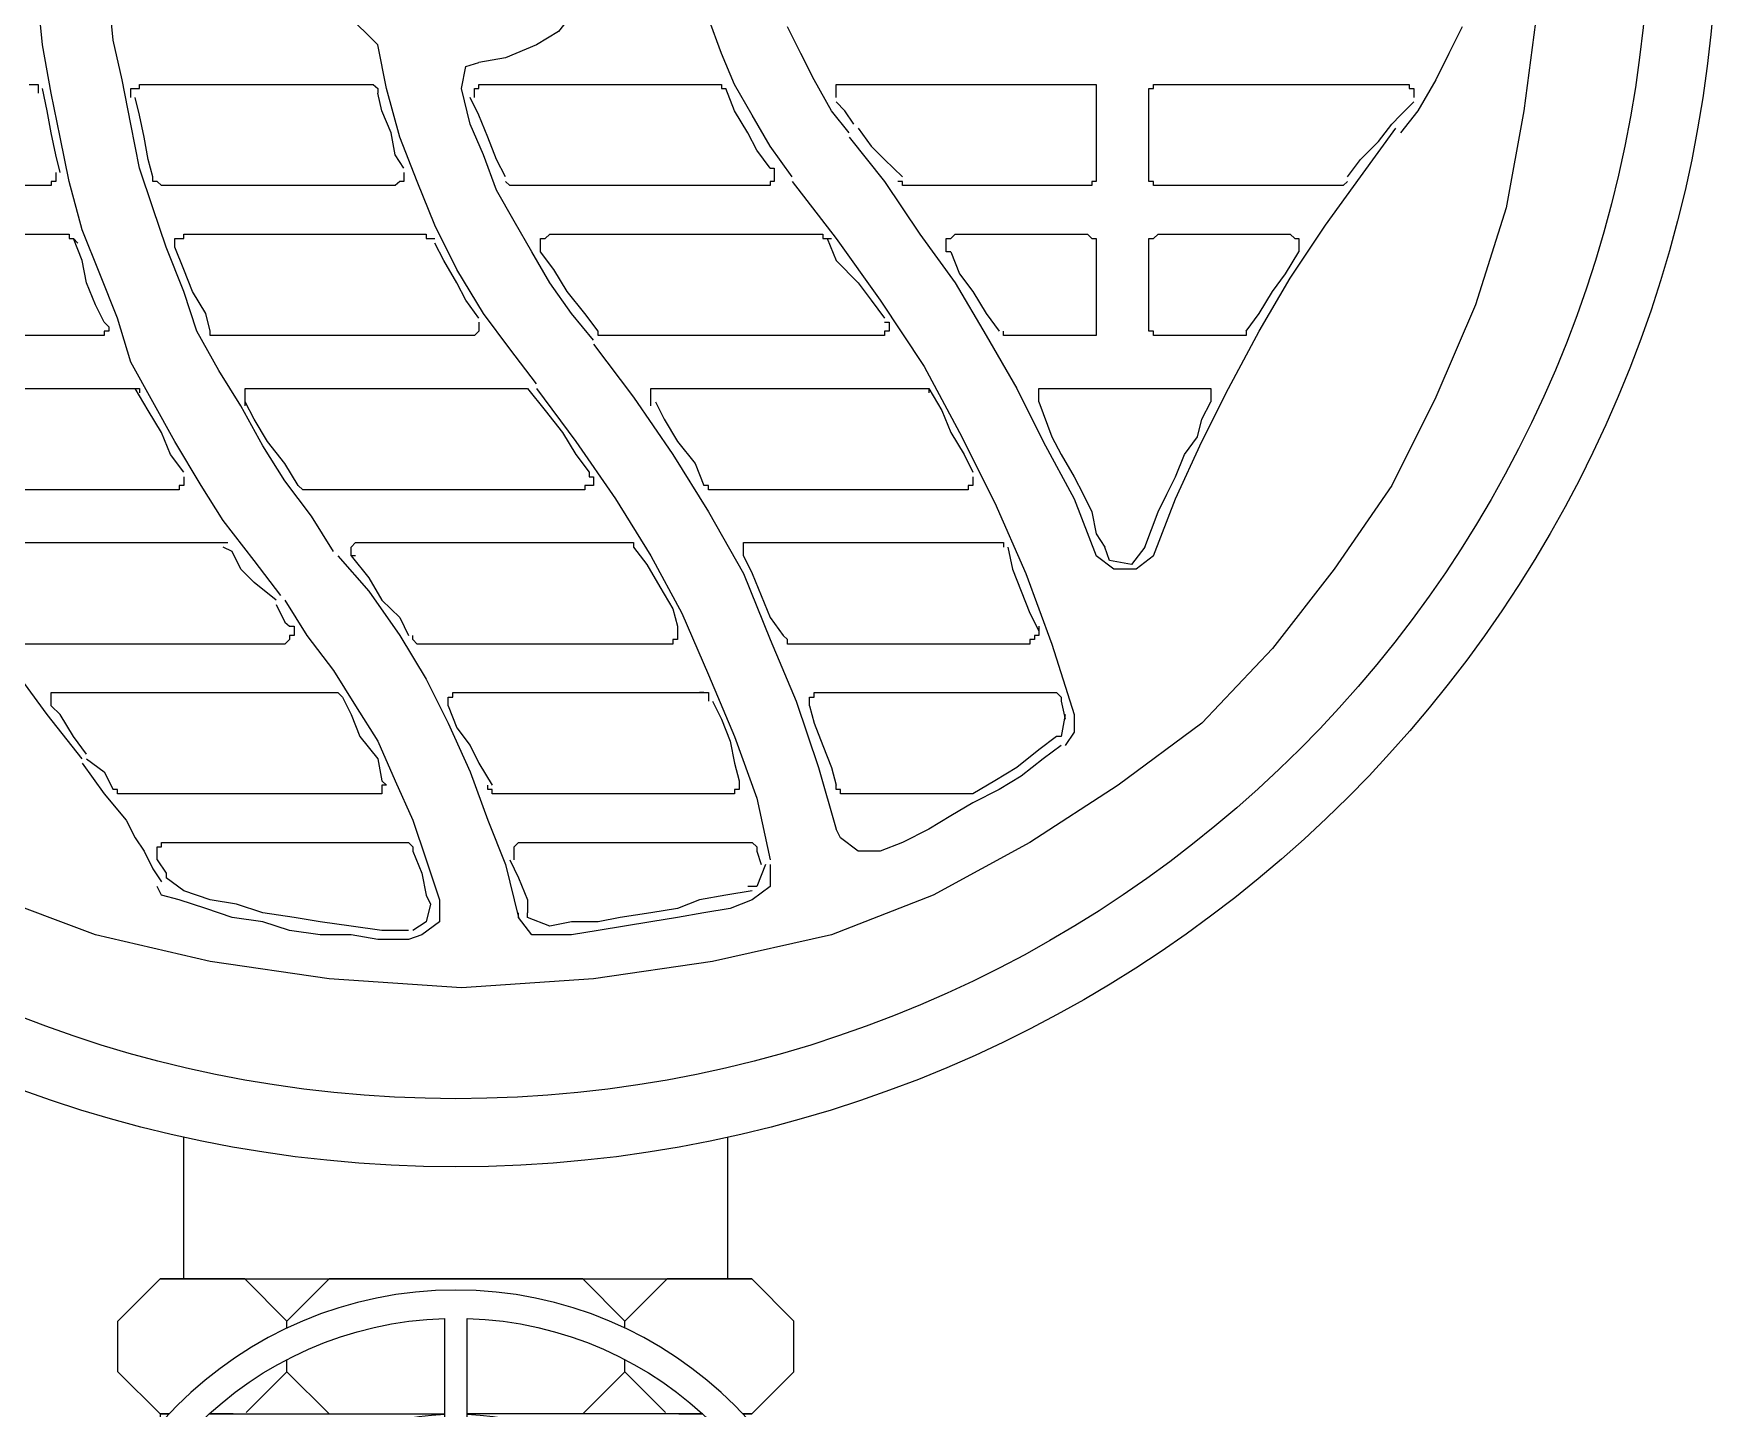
# Model space of a CAD drawing. Extents: x -14808 to 281570, y -29214 to 19989.
# Drawn here: x -57 to 115.9, y 10280.1 to 10421.3 of the extents above; entities that cross this region are included whole.
import ezdxf

# ---------------------------------------------------------------- set-up
doc = ezdxf.new("R2010")
doc.units = 0
doc.header["$LTSCALE"] = 0.25
doc.layers.add('PW-EQPM', color=31, linetype='Continuous')

# ---------------------------------------------------------------- blocks, each defined once
blk = doc.blocks.new('GV-40-T')
for p, q in [((-30, 68.25), (-26.25, 72)), ((26.25, 72), (-26.25, 72)), ((-26.25, 72), (-18.75, 72)), ((-15, 68.25), (-18.75, 72)), ((-15, 68.25), (-11.25, 72)), ((-11.25, 72), (11.25, 72)), ((15, 68.25), (11.25, 72)), ((15, 68.25), (18.75, 72)), ((18.75, 72), (26.25, 72)), ((30, 68.25), (26.25, 72)), ((-30, 63.75), (-30, 68.25)), ((-15, 67.62), (-15, 68.25)), ((-1, 39.87), (-1, 68.48)), ((1, 39.87), (1, 68.48)), ((15, 67.62), (15, 68.25)), ((30, 63.75), (30, 68.25)), ((-15, 63.75), (-15, 64.83)), ((15, 63.75), (15, 64.83)), ((-30, 63.75), (-26.25, 60)), ((-15, 63.75), (-18.61, 60.14)), ((-15, 63.75), (-11.25, 60)), ((15, 63.75), (11.25, 60)), ((15, 63.75), (18.61, 60.14)), ((30, 63.75), (26.25, 60)), ((-25.48, 60), (-26.25, 60)), ((-26.25, 60), (-25.48, 60)), ((-21.91, 60), (-1, 60)), ((-19.78, 60), (-21.91, 60)), ((21.91, 60), (1, 60)), ((19.78, 60), (21.91, 60)), ((25.48, 60), (26.25, 60)), ((26.25, 60), (25.48, 60)), ((26.25, 60), (26.25, 59.15)), ((-24.85, 56.95), (-24.85, 37)), ((26.25, 55.16), (26.25, 37)), ((-3.87, 37), (-32.48, 37)), ((-1.19, 36.2), (-0.2, 36.2)), ((-1.19, 36.2), (-0.2, 36.2)), ((-1.19, 36.2), (-1.19, 35.8)), ((-1.19, 36.2), (-1.19, 35.8)), ((-0.2, 37.19), (-0.2, 36.2)), ((0.2, 37.19), (-0.2, 37.19)), ((0.2, 37.19), (-0.2, 37.19)), ((-0.2, 37.19), (-0.2, 36.2)), ((0.2, 37.19), (0.2, 36.2)), ((0.2, 37.19), (0.2, 36.2)), ((0.2, 36.2), (1.19, 36.2)), ((0.2, 36.2), (1.19, 36.2)), ((1.19, 36.2), (1.19, 35.8)), ((1.19, 36.2), (1.19, 35.8)), ((3.87, 37), (32.48, 37)), ((-3.87, 35), (-32.48, 35)), ((-24.85, 35), (-24.85, 15.05)), ((-1.19, 35.8), (-0.2, 35.8)), ((-1.19, 35.8), (-0.2, 35.8)), ((-0.2, 35.8), (-0.2, 34.81)), ((-0.2, 35.8), (-0.2, 34.81)), ((0.2, 34.81), (-0.2, 34.81)), ((0.2, 34.81), (-0.2, 34.81)), ((0.2, 35.8), (1.19, 35.8)), ((0.2, 35.8), (0.2, 34.81)), ((0.2, 35.8), (0.2, 34.81)), ((0.2, 35.8), (1.19, 35.8)), ((3.87, 35), (32.48, 35)), ((26.25, 35), (26.25, 16.84)), ((-1, 32.13), (-1, 3.52)), ((1, 32.13), (1, 3.52)), ((-30, 8.25), (-26.25, 12)), ((-26.25, 12), (-25.48, 12)), ((-26.25, 12), (-25.48, 12)), ((-21.91, 12), (-1, 12)), ((-21.91, 12), (-19.78, 12)), ((-15, 8.25), (-11.25, 12)), ((1, 12), (21.91, 12)), ((15, 8.25), (11.25, 12)), ((19.78, 12), (21.91, 12)), ((25.48, 12), (26.25, 12)), ((25.48, 12), (26.25, 12)), ((26.25, 12.85), (26.25, 12)), ((30, 8.25), (26.25, 12)), ((-15, 8.25), (-18.61, 11.86)), ((15, 8.25), (18.61, 11.86)), ((-30, 8.25), (-30, 3.75)), ((-15, 8.25), (-15, 7.17)), ((15, 8.25), (15, 7.17)), ((30, 8.25), (30, 3.75)), ((-30, 3.75), (-26.25, 0)), ((-15, 3.75), (-18.75, 0)), ((-15, 4.38), (-15, 3.75)), ((-15, 3.75), (-11.25, 0)), ((15, 3.75), (11.25, 0)), ((15, 4.38), (15, 3.75)), ((15, 3.75), (18.75, 0)), ((30, 3.75), (26.25, 0)), ((26.25, 0), (-26.25, 0)), ((-26.25, 0), (-18.75, 0)), ((-11.25, 0), (11.25, 0)), ((18.75, 0), (26.25, 0))]:
    blk.add_line(p, q)
for radius in [35, 2]:
    blk.add_circle((0, 36), radius)
for radius, start, end in [(32.5, 91.7632, 178.2368), (32.5, 1.7632, 88.2368), (24, 92.388, 177.612), (24, 2.388, 87.612), (4, 75.5225, 104.4775), (4, 165.5225, 194.4775), (4, 345.5225, 14.4775), (32.5, 181.7632, 268.2368), (24, 182.388, 267.612), (32.5, 271.7632, 358.2368), (24, 272.388, 357.612), (4, 255.5225, 284.4775)]:
    blk.add_arc((0, 36), radius, start, end)
blk = doc.blocks.new('P-10 Top')
at = {"lineweight": 25, "ltscale": 1.032}
for p, q in [((-635.99, -130.45), (-635.99, -115.89)), ((-580.1, -130.45), (-580.1, -115.89))]:
    blk.add_line(p, q, dxfattribs=at)
blk.add_lwpolyline([(-496.99, -0.04), (-498.35, -10.46), (-500.18, -20.42), (-503.33, -30.38), (-507.41, -39.88), (-511.93, -48.94), (-517.84, -57.54), (-524.18, -65.7), (-531.42, -73.37), (-540.02, -79.72), (-549.08, -85.62), (-559.04, -91.04), (-569.46, -95.12), (-581.68, -97.84), (-593.9, -99.63), (-607.48, -100.56), (-621.06, -99.63), (-633.3, -97.84), (-645.06, -95.12), (-655.94, -91.04)])
at = {"color": 8}
for points in [[(-646.42, -77.02), (-650.04, -72.48), (-653.66, -67.5), (-656.84, -62.98), (-660, -57.54), (-662.72, -52.56), (-665.44, -47.11), (-667.7, -41.7), (-669.96, -36.26), (-671.78, -30.38), (-673.14, -24.94), (-674.5, -19.06), (-675.86, -13.15), (-676.76, -7.27), (-677.66, -1.4)], [(-646.42, -77.02), (-650.04, -72.48), (-653.66, -67.5), (-656.84, -62.98), (-660, -57.54), (-662.72, -52.56), (-665.44, -47.11), (-667.7, -41.7), (-669.96, -36.26), (-671.78, -30.38), (-673.14, -24.94), (-674.5, -19.06), (-675.86, -13.15), (-676.76, -7.27), (-677.66, -1.4)], [(-626.04, -60.26), (-628.76, -56.64), (-631.94, -52.56), (-634.2, -48.94), (-636.92, -44.42), (-639.18, -40.34), (-641.44, -36.26), (-642.8, -31.74), (-644.62, -27.19), (-646.42, -22.68), (-647.78, -17.7), (-648.68, -13.15), (-649.6, -8.64), (-650.5, -3.66), (-650.96, 0.86)], [(-626.04, -60.26), (-628.76, -56.64), (-631.94, -52.56), (-634.2, -48.94), (-636.92, -44.42), (-639.18, -40.34), (-641.44, -36.26), (-642.8, -31.74), (-644.62, -27.19), (-646.42, -22.68), (-647.78, -17.7), (-648.68, -13.15), (-649.6, -8.64), (-650.5, -3.66), (-650.96, 0.86)], [(-620.62, -55.74), (-622.88, -52.09), (-625.6, -48.47), (-627.86, -44.86), (-630.12, -40.77), (-632.38, -37.15), (-634.66, -33.1), (-636, -29.02), (-637.82, -24.47), (-639.18, -20.42), (-640.54, -16.34), (-641.44, -11.82), (-642.34, -7.27), (-643.26, -3.19), (-643.7, 1.32)], [(-620.62, -55.74), (-622.88, -52.09), (-625.6, -48.47), (-627.86, -44.86), (-630.12, -40.77), (-632.38, -37.15), (-634.66, -33.1), (-636, -29.02), (-637.82, -24.47), (-639.18, -20.42), (-640.54, -16.34), (-641.44, -11.82), (-642.34, -7.27), (-643.26, -3.19), (-643.7, 1.32)], [(-573.51, -17.23), (-575.77, -14.08), (-577.6, -10.89), (-579.42, -7.74), (-580.78, -4.55), (-582.11, -0.93)], [(-573.51, -17.23), (-575.77, -14.08), (-577.6, -10.89), (-579.42, -7.74), (-580.78, -4.55), (-582.11, -0.93)], [(-567.64, -12.72), (-569.46, -10.46), (-571.26, -7.27), (-572.62, -4.55), (-573.98, -1.83)], [(-504.69, -1.83), (-506.05, -4.55), (-507.41, -7.27), (-509.24, -10.46), (-511.03, -12.72)], [(-567.64, -12.72), (-569.46, -10.46), (-571.26, -7.27), (-572.62, -4.55), (-573.98, -1.83)], [(-504.69, -1.83), (-506.05, -4.55), (-507.41, -7.27), (-509.24, -10.46), (-511.03, -12.72)], [(-605.68, 26.69), (-602.96, 25.76), (-599.78, 24.86), (-597.52, 23.5), (-595.72, 21.24), (-593.9, 18.99), (-592.54, 16.26), (-591.64, 13.54), (-591.18, 10.39), (-591.64, 7.67), (-592.54, 4.48), (-593.9, 2.22), (-595.72, -0.04), (-597.52, -2.29), (-599.78, -3.66), (-602.96, -5.02), (-605.68, -5.48)], [(-605.68, 26.69), (-602.96, 25.76), (-599.78, 24.86), (-597.52, 23.5), (-595.72, 21.24), (-593.9, 18.99), (-592.54, 16.26), (-591.64, 13.54), (-591.18, 10.39), (-591.64, 7.67), (-592.54, 4.48), (-593.9, 2.22), (-595.72, -0.04), (-597.52, -2.29), (-599.78, -3.66), (-602.96, -5.02), (-605.68, -5.48)], [(-617, -2.76), (-618.36, -1.4), (-620.62, 1.32), (-621.98, 3.15), (-622.88, 4.94), (-623.34, 6.77), (-623.78, 10.39), (-623.78, 12.65), (-623.34, 14.47), (-622.88, 16.26), (-621.98, 18.09), (-620.62, 19.88), (-618.36, 22.61), (-617, 23.5)], [(-617, -2.76), (-618.36, -1.4), (-620.62, 1.32), (-621.98, 3.15), (-622.88, 4.94), (-623.34, 6.77), (-623.78, 10.39), (-623.78, 12.65), (-623.34, 14.47), (-622.88, 16.26), (-621.98, 18.09), (-620.62, 19.88), (-618.36, 22.61), (-617, 23.5)], [(-617, -2.76), (-616.08, -3.66)], [(-617, -2.76), (-616.08, -3.66)], [(-599.78, -38.51), (-602.5, -34.9), (-605.22, -31.28), (-607.94, -26.76), (-610.2, -22.21), (-612.02, -17.7), (-613.82, -13.15), (-615.18, -8.17), (-616.08, -3.66)], [(-599.78, -38.51), (-602.5, -34.9), (-605.22, -31.28), (-607.94, -26.76), (-610.2, -22.21), (-612.02, -17.7), (-613.82, -13.15), (-615.18, -8.17), (-616.08, -3.66)], [(-607.48, -8.17), (-607.04, -5.91), (-605.68, -5.48)], [(-607.48, -8.17), (-607.04, -5.91), (-605.68, -5.48)], [(-651.86, -7.74), (-651.86, -7.74), (-651.4, -7.74), (-651.4, -7.74), (-650.96, -7.74)], [(-650.96, -7.74), (-650.96, -8.17)], [(-650.96, -8.17), (-650.96, -8.17), (-650.96, -8.64)], [(-650.96, -8.17), (-650.96, -8.17), (-650.96, -8.17), (-650.96, -8.17), (-650.96, -8.17)], [(-648.68, -16.8), (-649.14, -14.98), (-649.6, -12.72), (-650.04, -10.46), (-650.5, -8.17)], [(-648.68, -16.8), (-649.14, -14.98), (-649.6, -12.72), (-650.04, -10.46), (-650.5, -8.17)], [(-641.44, -9.1), (-641.44, -9.1), (-641.44, -8.64), (-641.44, -8.64), (-641.44, -8.17), (-640.98, -8.17), (-640.98, -8.17), (-640.98, -8.17), (-640.98, -8.17), (-640.54, -8.17), (-640.54, -7.74), (-640.54, -7.74), (-640.54, -7.74), (-640.54, -7.74), (-640.08, -7.74), (-640.08, -7.74)], [(-640.08, -7.74), (-617, -7.74)], [(-617, -7.74), (-617, -7.74), (-617, -7.74), (-617, -7.74), (-616.54, -7.74), (-616.54, -7.74)], [(-616.54, -7.74), (-616.08, -8.17), (-616.08, -8.17), (-616.08, -8.17), (-616.08, -8.17)], [(-616.54, -7.74), (-616.54, -7.74)], [(-616.08, -8.17), (-616.08, -8.17), (-616.08, -8.64)], [(-613.38, -16.34), (-614.28, -14.98), (-614.71, -12.72), (-615.64, -10.46), (-616.08, -8.64)], [(-613.38, -16.34), (-614.28, -14.98), (-614.71, -12.72), (-615.64, -10.46), (-616.08, -8.64)], [(-593.9, -34), (-596.16, -31.28), (-598.41, -28.12), (-600.24, -24.94), (-602.06, -21.78), (-603.86, -18.59), (-605.22, -14.98), (-606.58, -11.82), (-607.48, -8.17)], [(-593.9, -34), (-596.16, -31.28), (-598.41, -28.12), (-600.24, -24.94), (-602.06, -21.78), (-603.86, -18.59), (-605.22, -14.98), (-606.58, -11.82), (-607.48, -8.17)], [(-606.12, -9.1), (-606.12, -9.1), (-606.12, -9.1), (-606.12, -8.64), (-606.12, -8.64), (-606.12, -8.64), (-606.12, -8.17), (-606.12, -8.17), (-606.12, -8.17), (-606.12, -8.17), (-605.68, -8.17), (-605.68, -8.17), (-605.68, -7.74), (-605.68, -7.74), (-605.68, -7.74), (-605.68, -7.74), (-605.22, -7.74), (-605.22, -7.74), (-605.22, -7.74)], [(-605.22, -7.74), (-581.22, -7.74)], [(-581.22, -7.74), (-581.22, -7.74), (-581.22, -7.74), (-580.78, -7.74), (-580.78, -7.74), (-580.78, -7.74)], [(-580.78, -7.74), (-580.78, -7.74), (-580.78, -8.17), (-580.78, -8.17), (-580.32, -8.17), (-580.32, -8.17)], [(-580.78, -7.74), (-580.78, -7.74)], [(-580.32, -8.17), (-580.32, -8.17)], [(-575.77, -16.34), (-577.13, -14.51), (-578.06, -12.72), (-579.42, -10.46), (-580.32, -8.17)], [(-575.77, -16.34), (-577.13, -14.51), (-578.06, -12.72), (-579.42, -10.46), (-580.32, -8.17)], [(-569, -9.1), (-569, -9.1), (-569, -9.1), (-569, -9.1), (-569, -9.1), (-569, -9.1), (-569, -8.64), (-569, -8.64), (-569, -8.64), (-569, -8.17), (-569, -8.17), (-569, -8.17), (-569, -8.17), (-569, -8.17), (-569, -8.17), (-569, -7.74), (-569, -7.74), (-568.53, -7.74), (-568.53, -7.74), (-568.1, -7.74), (-568.1, -7.74), (-568.1, -7.74)], [(-568.1, -7.74), (-543.17, -7.74)], [(-543.17, -7.74), (-543.17, -7.74), (-543.17, -7.74), (-542.74, -7.74), (-542.74, -7.74), (-542.27, -7.74), (-542.27, -7.74), (-542.27, -8.17), (-542.27, -8.17), (-542.27, -8.17), (-542.27, -8.17), (-542.27, -8.17), (-542.27, -8.17), (-542.27, -8.64), (-542.27, -8.64), (-542.27, -8.64)], [(-542.27, -8.64), (-542.27, -17.23)], [(-536.86, -8.64), (-536.86, -8.64), (-536.86, -8.64), (-536.86, -8.17), (-536.86, -8.17), (-536.86, -8.17), (-536.4, -8.17), (-536.4, -8.17), (-536.4, -8.17), (-536.4, -7.74), (-536.4, -7.74), (-536.4, -7.74), (-536.4, -7.74), (-535.93, -7.74), (-535.93, -7.74), (-535.5, -7.74)], [(-536.86, -17.23), (-536.86, -8.64)], [(-535.5, -7.74), (-510.57, -7.74)], [(-510.57, -7.74), (-510.57, -7.74), (-510.57, -7.74), (-510.57, -7.74), (-510.57, -7.74), (-510.14, -7.74), (-510.14, -7.74), (-510.14, -8.17), (-509.67, -8.17), (-509.67, -8.17), (-509.67, -8.17), (-509.67, -8.17), (-509.67, -8.17), (-509.67, -8.64), (-509.67, -8.64), (-509.67, -8.64), (-509.67, -9.1), (-509.67, -9.1), (-509.67, -9.1), (-509.67, -9.1), (-509.67, -9.1), (-509.67, -9.1)], [(-639.18, -17.23), (-639.64, -15.44), (-640.08, -13.15), (-640.54, -10.89), (-640.98, -9.1)], [(-639.18, -17.23), (-639.64, -15.44), (-640.08, -13.15), (-640.54, -10.89), (-640.98, -9.1)], [(-602.96, -17.23), (-603.86, -15.44), (-604.76, -13.15), (-605.68, -10.89), (-606.58, -9.1)], [(-602.96, -17.23), (-603.86, -15.44), (-604.76, -13.15), (-605.68, -10.89), (-606.58, -9.1)], [(-567.17, -11.82), (-568.1, -10.46), (-569, -9.53)], [(-567.17, -11.82), (-568.1, -10.46), (-569, -9.53)], [(-509.67, -9.53), (-511.03, -10.89), (-511.93, -11.82)], [(-509.67, -9.53), (-511.03, -10.89), (-511.93, -11.82)], [(-516.48, -17.23), (-515.12, -15.44), (-513.29, -13.61), (-511.93, -11.82)], [(-516.48, -17.23), (-515.12, -15.44), (-513.29, -13.61), (-511.93, -11.82)], [(-567.64, -13.15), (-564.02, -17.7), (-560.4, -23.14), (-556.78, -28.12), (-553.59, -33.53), (-550.44, -38.98), (-547.72, -44.42), (-544.53, -50.3), (-542.27, -56.18)], [(-567.64, -13.15), (-564.02, -17.7), (-560.4, -23.14), (-556.78, -28.12), (-553.59, -33.53), (-550.44, -38.98), (-547.72, -44.42), (-544.53, -50.3), (-542.27, -56.18)], [(-566.74, -12.25), (-565.38, -14.08), (-564.02, -15.44), (-562.19, -17.23)], [(-566.74, -12.25), (-565.38, -14.08), (-564.02, -15.44), (-562.19, -17.23)], [(-536.4, -56.18), (-534.14, -50.3), (-531.42, -44.42), (-528.7, -38.98), (-525.54, -33.1), (-522.35, -27.66), (-518.74, -22.21), (-515.12, -17.23), (-511.5, -12.25)], [(-536.4, -56.18), (-534.14, -50.3), (-531.42, -44.42), (-528.7, -38.98), (-525.54, -33.1), (-522.35, -27.66), (-518.74, -22.21), (-515.12, -17.23), (-511.5, -12.25)], [(-649.14, -16.8), (-649.14, -17.23), (-649.14, -17.23), (-649.14, -17.23), (-649.14, -17.23), (-649.14, -17.23), (-649.14, -17.23), (-649.14, -17.7), (-649.14, -17.7), (-649.14, -17.7), (-649.6, -17.7), (-649.6, -17.7), (-649.6, -17.7), (-649.6, -17.7), (-649.6, -18.13), (-649.6, -18.13), (-650.04, -18.13), (-650.04, -18.13), (-650.04, -18.13)], [(-639.18, -17.7), (-639.18, -17.23), (-639.18, -17.23)], [(-613.38, -16.8), (-613.38, -16.8), (-613.38, -17.23), (-613.38, -17.23), (-613.38, -17.23), (-613.38, -17.23), (-613.38, -17.23), (-613.38, -17.7), (-613.82, -17.7), (-613.82, -17.7), (-613.82, -17.7), (-613.82, -17.7), (-613.82, -17.7), (-613.82, -17.7), (-613.82, -17.7), (-614.28, -18.13), (-614.28, -18.13), (-614.28, -18.13), (-614.71, -18.13)], [(-575.77, -16.34), (-575.34, -16.34), (-575.34, -16.8), (-575.34, -16.8), (-575.34, -16.8), (-575.34, -17.23), (-575.34, -17.23), (-575.34, -17.23), (-575.34, -17.23), (-575.34, -17.23), (-575.34, -17.7), (-575.34, -17.7), (-575.77, -17.7), (-575.77, -17.7), (-575.77, -17.7), (-575.77, -17.7), (-575.77, -17.7), (-575.77, -17.7), (-575.77, -18.13), (-576.24, -18.13), (-576.24, -18.13), (-576.24, -18.13)], [(-542.27, -17.23), (-542.27, -17.23), (-542.27, -17.23), (-542.27, -17.23), (-542.27, -17.7), (-542.27, -17.7), (-542.27, -17.7), (-542.27, -17.7), (-542.27, -17.7), (-542.27, -17.7), (-542.27, -17.7), (-542.74, -17.7), (-542.74, -18.13), (-543.17, -18.13), (-543.17, -18.13), (-543.17, -18.13)], [(-535.5, -18.13), (-535.93, -18.13), (-535.93, -18.13), (-536.4, -18.13), (-536.4, -17.7), (-536.4, -17.7), (-536.4, -17.7), (-536.4, -17.7), (-536.4, -17.7), (-536.4, -17.7), (-536.86, -17.7), (-536.86, -17.7), (-536.86, -17.23), (-536.86, -17.23), (-536.86, -17.23), (-536.86, -17.23)], [(-650.04, -18.13), (-673.14, -18.13)], [(-638.72, -17.7), (-639.18, -17.7), (-639.18, -17.7), (-639.18, -17.7), (-639.18, -17.7)], [(-638.28, -18.13), (-638.28, -18.13), (-638.28, -18.13), (-638.28, -18.13), (-638.72, -17.7), (-638.72, -17.7)], [(-638.72, -17.7), (-638.72, -17.7)], [(-614.71, -18.13), (-638.28, -18.13)], [(-602.06, -18.13), (-602.06, -18.13), (-602.5, -18.13), (-602.5, -18.13), (-602.5, -18.13), (-602.96, -17.7)], [(-602.96, -17.7), (-602.96, -17.7)], [(-602.96, -17.7), (-602.96, -17.7), (-602.96, -17.7), (-602.96, -17.7), (-602.96, -17.7), (-602.96, -17.7)], [(-602.96, -17.7), (-602.96, -17.7)], [(-576.24, -18.13), (-602.06, -18.13)], [(-573.51, -17.7), (-569, -23.57), (-564.48, -29.92), (-559.94, -36.72), (-556.32, -43.49), (-552.7, -50.73), (-549.51, -58), (-546.82, -65.24), (-544.53, -72.48)], [(-573.51, -17.7), (-569, -23.57), (-564.48, -29.92), (-559.94, -36.72), (-556.32, -43.49), (-552.7, -50.73), (-549.51, -58), (-546.82, -65.24), (-544.53, -72.48)], [(-562.19, -17.7), (-562.19, -17.7), (-562.66, -17.7)], [(-562.19, -18.13), (-562.19, -17.7), (-562.19, -17.7), (-562.19, -17.7), (-562.19, -17.7)], [(-561.76, -18.13), (-561.76, -18.13), (-562.19, -18.13), (-562.19, -18.13)], [(-543.17, -18.13), (-561.76, -18.13)], [(-517.37, -18.13), (-535.5, -18.13)], [(-517.37, -18.13), (-517.37, -18.13)], [(-516.91, -18.13), (-516.91, -18.13), (-517.37, -18.13)], [(-516.48, -17.7), (-516.48, -17.7), (-516.48, -17.7), (-516.48, -17.7), (-516.91, -18.13)], [(-516.48, -17.7), (-516.48, -17.7), (-516.48, -17.7)], [(-671.32, -23.14), (-647.78, -23.14)], [(-647.78, -23.14), (-647.78, -23.14), (-647.78, -23.14), (-647.78, -23.57), (-647.32, -23.57), (-647.32, -23.57)], [(-647.32, -23.57), (-646.88, -24.04), (-646.88, -24.04)], [(-647.32, -23.57), (-647.32, -23.57), (-647.32, -23.57), (-647.32, -23.57), (-647.32, -23.57)], [(-647.32, -23.57), (-647.32, -23.57)], [(-644.16, -32.17), (-645.06, -30.38), (-645.98, -28.12), (-646.42, -25.83), (-647.32, -23.57)], [(-644.16, -32.17), (-645.06, -30.38), (-645.98, -28.12), (-646.42, -25.83), (-647.32, -23.57)], [(-636.92, -24.47), (-636.92, -24.47), (-636.92, -24.47), (-636.92, -24.47), (-636.92, -24.47), (-636.92, -24.04), (-636.92, -24.04), (-636.92, -24.04), (-636.92, -23.57), (-636.92, -23.57), (-636.92, -23.57), (-636.46, -23.57), (-636.46, -23.57), (-636.46, -23.57), (-636, -23.57), (-636, -23.57), (-636, -23.14), (-636, -23.14), (-636, -23.14)], [(-636, -23.14), (-611.56, -23.14)], [(-611.56, -23.14), (-611.1, -23.14), (-611.1, -23.14), (-611.1, -23.14), (-611.1, -23.57), (-611.1, -23.57)], [(-611.1, -23.57), (-611.1, -23.57), (-610.66, -23.57), (-610.66, -23.57), (-610.66, -23.57), (-610.66, -23.57)], [(-611.1, -23.57), (-611.1, -23.57)], [(-610.66, -23.57), (-610.2, -23.57)], [(-605.68, -31.74), (-607.04, -29.92), (-607.94, -28.12), (-609.3, -25.83), (-610.2, -24.04)], [(-605.68, -31.74), (-607.04, -29.92), (-607.94, -28.12), (-609.3, -25.83), (-610.2, -24.04)], [(-599.34, -24.94), (-599.34, -24.94), (-599.34, -24.47), (-599.34, -24.47), (-599.34, -24.47), (-599.34, -24.47), (-599.34, -24.04), (-599.34, -24.04), (-599.34, -24.04), (-599.34, -23.57), (-599.34, -23.57), (-599.34, -23.57), (-599.34, -23.57), (-599.34, -23.57), (-598.88, -23.57), (-598.88, -23.57), (-598.41, -23.14), (-598.41, -23.14), (-598.41, -23.14)], [(-598.41, -23.14), (-570.36, -23.14)], [(-570.36, -23.14), (-570.36, -23.14), (-570.36, -23.14), (-570.36, -23.57)], [(-570.36, -23.57), (-570.36, -23.57), (-569.9, -23.57), (-569.9, -23.57), (-569.9, -23.57)], [(-569.9, -23.57), (-569.9, -23.57), (-569.46, -23.57)], [(-569.9, -23.57), (-569, -25.83), (-566.74, -28.12), (-565.38, -29.92), (-564.02, -31.74)], [(-569.9, -23.57), (-569, -25.83), (-566.74, -28.12), (-565.38, -29.92), (-564.02, -31.74)], [(-557.21, -24.94), (-557.68, -24.94), (-557.68, -24.47), (-557.68, -24.47), (-557.68, -24.47), (-557.68, -24.47), (-557.68, -24.47), (-557.68, -24.47), (-557.68, -24.04), (-557.68, -24.04), (-557.68, -23.57), (-557.68, -23.57), (-557.21, -23.57), (-557.21, -23.57), (-557.21, -23.57), (-557.21, -23.57), (-557.21, -23.57), (-557.21, -23.57), (-557.21, -23.57), (-556.78, -23.14), (-556.78, -23.14), (-556.32, -23.14)], [(-556.32, -23.14), (-543.17, -23.14)], [(-543.17, -23.14), (-543.17, -23.14), (-543.17, -23.14), (-542.74, -23.57), (-542.74, -23.57), (-542.27, -23.57), (-542.27, -23.57), (-542.27, -23.57), (-542.27, -23.57), (-542.27, -23.57), (-542.27, -23.57), (-542.27, -24.04), (-542.27, -24.04), (-542.27, -24.04), (-542.27, -24.47), (-542.27, -24.47)], [(-536.86, -24.47), (-536.86, -24.47), (-536.86, -24.04), (-536.86, -24.04), (-536.86, -24.04), (-536.86, -23.57), (-536.4, -23.57), (-536.4, -23.57), (-536.4, -23.57), (-536.4, -23.57), (-536.4, -23.57), (-536.4, -23.57), (-536.4, -23.57), (-535.93, -23.14), (-535.93, -23.14), (-535.5, -23.14)], [(-535.5, -23.14), (-522.35, -23.14)], [(-522.35, -23.14), (-522.35, -23.14), (-522.35, -23.14), (-521.89, -23.57), (-521.89, -23.57), (-521.89, -23.57), (-521.46, -23.57), (-521.46, -23.57), (-521.46, -23.57), (-521.46, -23.57), (-521.46, -23.57), (-521.46, -23.57), (-521.46, -24.04), (-521.46, -24.04), (-521.46, -24.47), (-521.46, -24.47), (-521.46, -24.47), (-521.46, -24.47), (-521.46, -24.47), (-521.46, -24.47), (-521.46, -24.94), (-521.46, -24.94)], [(-633.3, -33.1), (-633.74, -31.28), (-635.1, -29.02), (-636, -26.76), (-636.92, -24.47)], [(-633.3, -33.1), (-633.74, -31.28), (-635.1, -29.02), (-636, -26.76), (-636.92, -24.47)], [(-593.43, -33.1), (-594.8, -31.28), (-596.62, -29.02), (-597.98, -26.76), (-599.34, -24.94)], [(-593.43, -33.1), (-594.8, -31.28), (-596.62, -29.02), (-597.98, -26.76), (-599.34, -24.94)], [(-557.21, -24.94), (-556.32, -27.19), (-554.96, -29.02), (-553.59, -31.28), (-552.23, -33.1)], [(-557.21, -24.94), (-556.32, -27.19), (-554.96, -29.02), (-553.59, -31.28), (-552.23, -33.1)], [(-542.27, -24.47), (-542.27, -32.64)], [(-536.86, -32.64), (-536.86, -24.47)], [(-526.87, -33.1), (-525.54, -31.28), (-524.18, -29.02), (-522.82, -27.19), (-521.46, -24.94)], [(-526.87, -33.1), (-525.54, -31.28), (-524.18, -29.02), (-522.82, -27.19), (-521.46, -24.94)], [(-644.16, -32.17), (-643.7, -32.64), (-643.7, -32.64), (-643.7, -32.64), (-643.7, -32.64), (-643.7, -32.64), (-643.7, -33.1), (-644.16, -33.1), (-644.16, -33.1), (-644.16, -33.1), (-644.16, -33.1), (-644.16, -33.1), (-644.16, -33.53), (-644.16, -33.53), (-644.16, -33.53), (-644.62, -33.53), (-644.62, -33.53), (-645.06, -33.53), (-645.06, -33.53)], [(-605.68, -32.17), (-605.68, -32.17), (-605.68, -32.64), (-605.68, -32.64), (-605.68, -32.64), (-605.68, -32.64), (-605.68, -32.64), (-605.68, -33.1), (-605.68, -33.1), (-605.68, -33.1), (-605.68, -33.1), (-605.68, -33.1), (-606.12, -33.53), (-606.12, -33.53), (-606.12, -33.53), (-606.58, -33.53), (-606.58, -33.53), (-606.58, -33.53), (-606.58, -33.53)], [(-564.02, -32.17), (-563.55, -32.17), (-563.55, -32.64), (-563.55, -32.64), (-563.55, -32.64), (-563.55, -32.64), (-563.55, -32.64), (-563.55, -33.1), (-563.55, -33.1), (-563.55, -33.1), (-564.02, -33.1), (-564.02, -33.1), (-564.02, -33.53), (-564.48, -33.53), (-564.48, -33.53), (-564.48, -33.53), (-564.48, -33.53), (-564.48, -33.53), (-564.92, -33.53)], [(-542.27, -32.64), (-542.27, -32.64), (-542.27, -33.1), (-542.27, -33.1), (-542.27, -33.1), (-542.27, -33.1), (-542.27, -33.1), (-542.27, -33.1), (-542.27, -33.53), (-542.27, -33.53), (-542.27, -33.53), (-542.74, -33.53), (-542.74, -33.53), (-543.17, -33.53), (-543.17, -33.53), (-543.17, -33.53)], [(-535.5, -33.53), (-535.93, -33.53), (-535.93, -33.53), (-536.4, -33.53), (-536.4, -33.53), (-536.4, -33.53), (-536.4, -33.53), (-536.4, -33.53), (-536.4, -33.1), (-536.4, -33.1), (-536.86, -33.1), (-536.86, -33.1), (-536.86, -33.1), (-536.86, -33.1), (-536.86, -32.64), (-536.86, -32.64)], [(-645.06, -33.53), (-668.6, -33.53)], [(-633.3, -33.1), (-633.3, -33.1)], [(-632.84, -33.53), (-633.3, -33.53), (-633.3, -33.1), (-633.3, -33.1), (-633.3, -33.1), (-633.3, -33.1)], [(-632.84, -33.53), (-632.84, -33.53)], [(-632.38, -33.53), (-632.38, -33.53), (-632.38, -33.53), (-632.38, -33.53), (-632.84, -33.53), (-632.84, -33.53)], [(-606.58, -33.53), (-632.38, -33.53)], [(-593.9, -34.43), (-589.82, -39.88), (-585.76, -45.75), (-582.11, -51.66), (-578.49, -58), (-575.77, -64.78), (-573.08, -71.12), (-570.79, -77.92), (-569, -84.26)], [(-593.9, -34.43), (-589.82, -39.88), (-585.76, -45.75), (-582.11, -51.66), (-578.49, -58), (-575.77, -64.78), (-573.08, -71.12), (-570.79, -77.92), (-569, -84.26)], [(-593.43, -33.1), (-593.43, -33.1)], [(-593.43, -33.53), (-593.43, -33.1)], [(-593, -33.53), (-593, -33.53), (-593.43, -33.53), (-593.43, -33.53), (-593.43, -33.53)], [(-593, -33.53), (-593, -33.53)], [(-592.54, -33.53), (-592.54, -33.53), (-593, -33.53)], [(-564.92, -33.53), (-592.54, -33.53)], [(-552.23, -33.1), (-552.23, -33.1)], [(-552.23, -33.1), (-552.23, -33.1)], [(-551.8, -33.53), (-551.8, -33.53), (-551.8, -33.53), (-551.8, -33.1)], [(-551.34, -33.53), (-551.34, -33.53), (-551.8, -33.53), (-551.8, -33.53), (-551.8, -33.53)], [(-543.17, -33.53), (-551.34, -33.53)], [(-527.33, -33.53), (-535.5, -33.53)], [(-527.33, -33.53), (-527.33, -33.53)], [(-526.87, -33.53), (-527.33, -33.53), (-527.33, -33.53), (-527.33, -33.53)], [(-526.87, -33.1), (-526.87, -33.1), (-526.87, -33.53), (-526.87, -33.53), (-526.87, -33.53)], [(-526.87, -33.1), (-526.87, -33.1)], [(-666.34, -38.98), (-641.44, -38.98)], [(-641.44, -38.98), (-640.98, -38.98)], [(-641.44, -38.98), (-641.44, -38.98), (-641.44, -38.98), (-641.44, -38.98), (-641.44, -38.98), (-641.44, -38.98)], [(-640.98, -38.98), (-640.98, -38.98), (-640.98, -38.98), (-640.98, -38.98), (-640.54, -38.98), (-640.54, -39.44)], [(-636, -47.58), (-637.36, -45.75), (-638.28, -43.49), (-639.64, -41.24), (-640.98, -38.98)], [(-636, -47.58), (-637.36, -45.75), (-638.28, -43.49), (-639.64, -41.24), (-640.98, -38.98)], [(-640.54, -39.44), (-640.54, -39.44)], [(-629.68, -39.88), (-629.68, -39.88), (-629.68, -39.88), (-629.68, -39.44), (-629.68, -39.44), (-629.68, -39.44), (-629.68, -38.98), (-629.22, -38.98), (-629.22, -38.98)], [(-629.22, -38.98), (-628.76, -38.98), (-628.76, -38.98), (-628.76, -38.98), (-628.76, -38.98)], [(-629.22, -38.98), (-629.22, -38.98)], [(-628.76, -38.98), (-601.6, -38.98)], [(-601.6, -38.98), (-601.6, -38.98), (-601.6, -38.98), (-601.14, -38.98)], [(-601.14, -38.98), (-601.14, -38.98), (-601.14, -38.98), (-600.7, -38.98), (-600.7, -38.98)], [(-600.7, -38.98), (-600.7, -38.98)], [(-600.7, -38.98), (-600.7, -38.98)], [(-600.7, -38.98), (-598.88, -41.24), (-597.08, -43.49), (-595.72, -45.75), (-594.36, -47.58)], [(-600.7, -38.98), (-598.88, -41.24), (-597.08, -43.49), (-595.72, -45.75), (-594.36, -47.58)], [(-599.78, -38.98), (-595.72, -44.42), (-591.64, -50.3), (-588.02, -56.18), (-584.84, -62.05), (-582.11, -68.39), (-579.42, -74.74), (-577.13, -81.08), (-575.77, -87.42)], [(-599.78, -38.98), (-595.72, -44.42), (-591.64, -50.3), (-588.02, -56.18), (-584.84, -62.05), (-582.11, -68.39), (-579.42, -74.74), (-577.13, -81.08), (-575.77, -87.42)], [(-588.02, -40.77), (-588.02, -40.77), (-588.02, -40.34), (-588.02, -40.34), (-588.02, -39.88), (-588.02, -39.88), (-588.02, -39.88), (-588.02, -39.88), (-588.02, -39.88), (-588.02, -39.88), (-588.02, -39.44), (-588.02, -39.44), (-588.02, -39.44), (-588.02, -38.98), (-587.56, -38.98), (-587.56, -38.98), (-587.56, -38.98), (-587.56, -38.98), (-587.56, -38.98), (-587.56, -38.98), (-587.09, -38.98), (-587.09, -38.98)], [(-587.09, -38.98), (-560.4, -38.98)], [(-560.4, -38.98), (-560.4, -38.98), (-559.94, -38.98), (-559.94, -38.98), (-559.94, -38.98)], [(-559.94, -38.98), (-559.94, -38.98), (-559.94, -38.98), (-559.47, -38.98), (-559.47, -39.44)], [(-559.47, -38.98), (-558.14, -41.24), (-557.21, -43.49), (-555.85, -45.75), (-554.96, -47.58)], [(-559.47, -38.98), (-558.14, -41.24), (-557.21, -43.49), (-555.85, -45.75), (-554.96, -47.58)], [(-559.47, -39.44), (-559.47, -39.44)], [(-548.18, -40.34), (-548.18, -40.34), (-548.18, -40.34), (-548.18, -39.88), (-548.18, -39.88), (-548.18, -39.88), (-548.18, -39.88), (-548.18, -39.88), (-548.18, -39.44), (-548.18, -39.44), (-548.18, -38.98), (-548.18, -38.98), (-548.18, -38.98), (-548.18, -38.98), (-547.72, -38.98), (-547.72, -38.98), (-547.72, -38.98), (-547.72, -38.98), (-547.72, -38.98)], [(-547.72, -38.98), (-531.42, -38.98)], [(-531.42, -38.98), (-531.42, -38.98), (-531.42, -38.98), (-531.42, -38.98), (-531.42, -38.98), (-530.95, -38.98), (-530.95, -38.98), (-530.95, -38.98), (-530.52, -38.98), (-530.52, -39.44), (-530.52, -39.44), (-530.52, -39.88), (-530.52, -39.88), (-530.52, -39.88), (-530.52, -39.88), (-530.52, -39.88), (-530.52, -40.34), (-530.52, -40.34), (-530.52, -40.34)], [(-629.68, -39.88), (-629.68, -39.88), (-629.68, -39.88)], [(-629.68, -40.34), (-629.68, -39.88)], [(-629.68, -40.77), (-629.68, -40.34), (-629.68, -40.34)], [(-624.24, -48.94), (-625.6, -46.68), (-627.4, -44.42), (-628.76, -42.13), (-629.68, -40.34)], [(-624.24, -48.94), (-625.6, -46.68), (-627.4, -44.42), (-628.76, -42.13), (-629.68, -40.34)], [(-587.56, -40.34), (-586.66, -42.13), (-585.3, -44.42), (-583.47, -46.68), (-582.58, -48.94)], [(-587.56, -40.34), (-586.66, -42.13), (-585.3, -44.42), (-583.47, -46.68), (-582.58, -48.94)], [(-548.18, -40.34), (-546.82, -43.96), (-545.89, -45.75), (-544.53, -48.04), (-543.63, -49.84), (-542.74, -51.66), (-542.27, -53.92), (-541.38, -55.28)], [(-548.18, -40.34), (-546.82, -43.96), (-545.89, -45.75), (-544.53, -48.04), (-543.63, -49.84), (-542.74, -51.66), (-542.27, -53.92), (-541.38, -55.28)], [(-537.29, -55.28), (-535.93, -51.66), (-535.04, -49.84), (-534.14, -48.04), (-533.21, -45.75), (-531.88, -43.96), (-531.42, -42.13), (-530.52, -40.34)], [(-537.29, -55.28), (-535.93, -51.66), (-535.04, -49.84), (-534.14, -48.04), (-533.21, -45.75), (-531.88, -43.96), (-531.42, -42.13), (-530.52, -40.34)], [(-636, -48.04), (-636, -48.04), (-636, -48.04), (-636, -48.04), (-636, -48.04), (-636, -48.47), (-636, -48.47), (-636, -48.47), (-636, -48.94), (-636, -48.94), (-636, -48.94), (-636, -48.94), (-636.46, -48.94), (-636.46, -49.4), (-636.46, -49.4), (-636.92, -49.4), (-636.92, -49.4), (-636.92, -49.4), (-636.92, -49.4)], [(-594.36, -47.58), (-594.36, -48.04), (-594.36, -48.04), (-593.9, -48.04), (-593.9, -48.04), (-593.9, -48.04), (-593.9, -48.04), (-593.9, -48.47), (-593.9, -48.47), (-593.9, -48.94), (-594.36, -48.94), (-594.36, -48.94), (-594.36, -48.94), (-594.36, -48.94), (-594.8, -48.94), (-594.8, -48.94), (-594.8, -49.4), (-594.8, -49.4), (-594.8, -49.4), (-594.8, -49.4), (-595.26, -49.4), (-595.26, -49.4)], [(-554.96, -48.04), (-554.96, -48.04), (-554.96, -48.04), (-554.96, -48.04), (-554.96, -48.04), (-554.96, -48.47), (-554.96, -48.47), (-554.96, -48.94), (-554.96, -48.94), (-554.96, -48.94), (-554.96, -48.94), (-555.42, -48.94), (-555.42, -48.94), (-555.42, -49.4), (-555.42, -49.4), (-555.42, -49.4), (-555.42, -49.4), (-555.85, -49.4), (-555.85, -49.4)], [(-636.92, -49.4), (-662.72, -49.4)], [(-624.24, -48.94), (-624.24, -48.94)], [(-624.24, -48.94), (-624.24, -48.94), (-624.24, -48.94)], [(-623.78, -49.4), (-623.78, -49.4), (-623.78, -49.4), (-624.24, -48.94)], [(-623.78, -49.4), (-623.78, -49.4)], [(-623.34, -49.4), (-623.78, -49.4), (-623.78, -49.4)], [(-595.26, -49.4), (-623.34, -49.4)], [(-582.11, -48.94), (-582.58, -48.94)], [(-582.11, -49.4), (-582.11, -49.4), (-582.11, -48.94), (-582.11, -48.94), (-582.11, -48.94)], [(-582.11, -49.4), (-582.11, -49.4)], [(-581.68, -49.4), (-581.68, -49.4), (-581.68, -49.4), (-582.11, -49.4)], [(-555.85, -49.4), (-581.68, -49.4)], [(-659.1, -54.82), (-632.38, -54.82)], [(-632.38, -54.82), (-632.38, -54.82), (-631.94, -54.82), (-631.94, -54.82)], [(-631.94, -54.82), (-631.94, -54.82), (-631.94, -54.82), (-631.94, -54.82), (-631.48, -54.82)], [(-626.5, -60.72), (-628.76, -58.9), (-630.12, -57.54), (-631.02, -55.74), (-631.94, -55.28)], [(-626.5, -60.72), (-628.76, -58.9), (-630.12, -57.54), (-631.02, -55.74), (-631.94, -55.28)], [(-631.48, -54.82), (-631.48, -54.82), (-631.48, -54.82)], [(-618.36, -56.18), (-618.8, -56.18), (-618.8, -56.18), (-618.8, -56.18), (-618.8, -55.74), (-618.8, -55.74), (-618.8, -55.74), (-618.8, -55.28), (-618.8, -55.28), (-618.8, -55.28), (-618.8, -55.28), (-618.8, -55.28), (-618.36, -54.82), (-618.36, -54.82), (-618.36, -54.82), (-618.36, -54.82), (-618.36, -54.82), (-618.36, -54.82), (-618.36, -54.82), (-617.9, -54.82), (-617.9, -54.82), (-617.9, -54.82)], [(-617.9, -54.82), (-590.28, -54.82)], [(-590.28, -54.82), (-589.82, -54.82), (-589.82, -54.82), (-589.82, -54.82)], [(-590.28, -54.82), (-590.28, -54.82), (-590.28, -54.82), (-590.28, -54.82), (-590.28, -54.82)], [(-589.82, -54.82), (-589.82, -54.82), (-589.82, -55.28)], [(-589.82, -55.28), (-588.45, -57.07), (-587.09, -59.36), (-585.76, -61.62), (-585.3, -63.41)], [(-589.82, -55.28), (-588.45, -57.07), (-587.09, -59.36), (-585.76, -61.62), (-585.3, -63.41)], [(-578.49, -56.18), (-578.49, -56.18), (-578.49, -55.74), (-578.49, -55.74), (-578.49, -55.28), (-578.49, -55.28), (-578.49, -55.28), (-578.49, -55.28), (-578.49, -55.28), (-578.49, -54.82), (-578.49, -54.82), (-578.49, -54.82), (-578.06, -54.82), (-578.06, -54.82), (-578.06, -54.82), (-577.6, -54.82), (-577.6, -54.82), (-577.6, -54.82), (-577.6, -54.82)], [(-577.6, -54.82), (-552.7, -54.82)], [(-552.7, -54.82), (-552.7, -54.82), (-552.7, -54.82), (-552.23, -54.82), (-552.23, -54.82), (-552.23, -54.82)], [(-552.23, -54.82), (-551.8, -54.82)], [(-551.8, -54.82), (-551.8, -54.82), (-551.8, -54.82), (-551.8, -54.82), (-551.8, -54.82), (-551.8, -55.28)], [(-551.8, -55.28), (-551.8, -55.28)], [(-551.34, -55.28), (-550.87, -57.54), (-549.98, -59.8), (-549.08, -62.05), (-548.18, -63.88)], [(-551.34, -55.28), (-550.87, -57.54), (-549.98, -59.8), (-549.08, -62.05), (-548.18, -63.88)], [(-537.29, -55.28), (-538.65, -57.07), (-540.91, -56.64), (-541.38, -55.28)], [(-537.29, -55.28), (-538.65, -57.07), (-540.91, -56.64), (-541.38, -55.28)], [(-620.16, -56.18), (-617, -59.8), (-613.82, -64.34), (-611.1, -68.86), (-608.84, -73.37), (-606.58, -78.35), (-604.76, -83.33), (-602.96, -87.88), (-601.6, -93.32)], [(-620.16, -56.18), (-617, -59.8), (-613.82, -64.34), (-611.1, -68.86), (-608.84, -73.37), (-606.58, -78.35), (-604.76, -83.33), (-602.96, -87.88), (-601.6, -93.32)], [(-618.8, -56.18), (-617, -58.43), (-615.64, -60.72), (-613.82, -62.52), (-612.92, -64.34)], [(-618.8, -56.18), (-617, -58.43), (-615.64, -60.72), (-613.82, -62.52), (-612.92, -64.34)], [(-578.49, -56.18), (-577.6, -58), (-576.7, -60.26), (-575.77, -62.52), (-574.44, -64.34)], [(-578.49, -56.18), (-577.6, -58), (-576.7, -60.26), (-575.77, -62.52), (-574.44, -64.34)], [(-536.4, -56.18), (-538.19, -57.54), (-540.48, -57.54), (-542.27, -56.18), (-542.27, -56.18)], [(-536.4, -56.18), (-538.19, -57.54), (-540.48, -57.54), (-542.27, -56.18), (-542.27, -56.18)], [(-626.5, -61.16), (-625.6, -62.98), (-625.14, -63.41)], [(-626.5, -61.16), (-625.6, -62.98), (-625.14, -63.41)], [(-625.6, -60.72), (-623.34, -64.34), (-620.62, -67.96), (-618.36, -71.58), (-616.08, -75.2), (-614.28, -79.28), (-612.46, -83.33), (-611.1, -87.42), (-609.73, -91.5)], [(-625.6, -60.72), (-623.34, -64.34), (-620.62, -67.96), (-618.36, -71.58), (-616.08, -75.2), (-614.28, -79.28), (-612.46, -83.33), (-611.1, -87.42), (-609.73, -91.5)], [(-625.14, -63.41), (-625.14, -63.41), (-625.14, -63.41), (-625.14, -63.41), (-624.67, -63.41), (-624.67, -63.88), (-624.67, -63.88), (-624.67, -63.88), (-624.67, -64.34), (-624.67, -64.34), (-625.14, -64.34), (-625.14, -64.34), (-625.14, -64.34), (-625.14, -64.78), (-625.14, -64.78), (-625.14, -64.78), (-625.14, -64.78), (-625.14, -64.78), (-625.6, -65.24), (-625.6, -65.24), (-625.6, -65.24), (-625.6, -65.24)], [(-585.3, -63.41), (-585.3, -63.41), (-585.3, -63.41), (-585.3, -63.88), (-585.3, -63.88), (-585.3, -63.88), (-585.3, -64.34), (-585.3, -64.34), (-585.3, -64.34), (-585.3, -64.34), (-585.3, -64.34), (-585.3, -64.78), (-585.3, -64.78), (-585.76, -64.78), (-585.76, -64.78), (-585.76, -65.24), (-585.76, -65.24), (-585.76, -65.24), (-586.2, -65.24)], [(-548.18, -63.41), (-548.18, -63.41), (-548.18, -63.88), (-548.18, -63.88), (-548.18, -63.88), (-548.18, -64.34), (-548.18, -64.34), (-548.18, -64.34), (-548.18, -64.34), (-548.61, -64.34), (-548.61, -64.78), (-548.61, -64.78), (-549.08, -64.78), (-549.08, -64.78), (-549.08, -64.78), (-549.08, -65.24), (-549.08, -65.24), (-549.08, -65.24), (-549.51, -65.24)], [(-625.6, -65.24), (-653.66, -65.24)], [(-612.46, -64.78), (-612.46, -64.34), (-612.46, -64.34)], [(-612.46, -64.78), (-612.46, -64.78), (-612.46, -64.78), (-612.46, -64.78)], [(-612.02, -65.24), (-612.46, -64.78)], [(-611.56, -65.24), (-612.02, -65.24), (-612.02, -65.24), (-612.02, -65.24)], [(-586.2, -65.24), (-611.56, -65.24)], [(-573.98, -64.78), (-573.98, -64.78), (-573.98, -64.78), (-574.44, -64.34), (-574.44, -64.34), (-574.44, -64.34)], [(-574.44, -64.34), (-574.44, -64.34)], [(-573.98, -64.78), (-573.98, -64.78)], [(-573.51, -65.24), (-573.51, -65.24), (-573.98, -65.24), (-573.98, -65.24), (-573.98, -65.24), (-573.98, -64.78)], [(-549.51, -65.24), (-573.51, -65.24)], [(-649.6, -71.58), (-649.6, -71.58), (-649.6, -71.58), (-649.6, -71.58), (-649.6, -71.58), (-649.6, -71.12), (-649.6, -71.12), (-649.6, -71.12), (-649.6, -71.12), (-649.6, -71.12), (-649.6, -71.12), (-649.6, -70.68), (-649.6, -70.68), (-649.6, -70.68), (-649.6, -70.22), (-649.6, -70.22), (-649.14, -70.22), (-649.14, -70.22), (-649.14, -70.22), (-648.68, -70.22), (-648.68, -70.22), (-648.68, -70.22)], [(-648.68, -70.22), (-620.62, -70.22)], [(-620.62, -70.22), (-620.16, -70.22), (-620.16, -70.22), (-620.16, -70.22)], [(-620.62, -70.22), (-620.62, -70.22)], [(-620.62, -70.22), (-620.62, -70.22), (-620.62, -70.22), (-620.62, -70.22)], [(-620.16, -70.22), (-619.69, -70.68), (-619.69, -70.68)], [(-619.69, -70.68), (-618.8, -72.48), (-617.9, -74.74), (-616.08, -77.02), (-615.64, -79.28)], [(-619.69, -70.68), (-618.8, -72.48), (-617.9, -74.74), (-616.08, -77.02), (-615.64, -79.28)], [(-608.84, -71.58), (-608.84, -71.58), (-608.84, -71.58), (-608.84, -71.58), (-608.84, -71.12), (-608.84, -71.12), (-608.84, -71.12), (-608.84, -71.12), (-608.84, -70.68), (-608.37, -70.68), (-608.37, -70.68), (-608.37, -70.22), (-608.37, -70.22), (-607.94, -70.22), (-607.94, -70.22), (-607.94, -70.22), (-607.94, -70.22), (-607.94, -70.22), (-607.48, -70.22)], [(-607.48, -70.22), (-583.04, -70.22)], [(-583.04, -70.22), (-583.04, -70.22), (-582.58, -70.22), (-583.04, -70.22)], [(-582.58, -70.22), (-582.58, -70.22), (-582.11, -70.22)], [(-582.11, -70.22), (-582.11, -70.22), (-582.11, -70.22), (-582.11, -70.68), (-582.11, -70.68), (-582.11, -70.68)], [(-582.11, -70.22), (-582.11, -70.22)], [(-582.11, -70.68), (-582.11, -71.12)], [(-571.72, -71.58), (-571.72, -71.58), (-571.72, -71.58), (-571.72, -71.12), (-571.72, -71.12), (-571.72, -71.12), (-571.72, -71.12), (-571.72, -71.12), (-571.72, -70.68), (-571.72, -70.68), (-571.26, -70.68), (-571.26, -70.22), (-571.26, -70.22), (-571.26, -70.22), (-571.26, -70.22), (-571.26, -70.22), (-570.79, -70.22), (-570.79, -70.22), (-570.79, -70.22)], [(-570.79, -70.22), (-546.82, -70.22)], [(-546.82, -70.22), (-546.82, -70.22), (-546.82, -70.22), (-546.82, -70.22), (-546.82, -70.22), (-546.36, -70.22)], [(-546.36, -70.22), (-546.36, -70.22), (-545.89, -70.68), (-545.89, -70.68), (-545.89, -70.68)], [(-546.36, -70.22), (-546.36, -70.22)], [(-545.89, -70.68), (-545.89, -71.12), (-545.89, -71.12)], [(-645.98, -76.56), (-647.32, -74.74), (-648.68, -72.48), (-649.6, -71.58)], [(-645.98, -76.56), (-647.32, -74.74), (-648.68, -72.48), (-649.6, -71.58)], [(-608.84, -71.58), (-607.94, -73.84), (-606.58, -75.66), (-605.68, -77.46), (-604.32, -79.72)], [(-608.84, -71.58), (-607.94, -73.84), (-606.58, -75.66), (-605.68, -77.46), (-604.32, -79.72)], [(-581.68, -71.12), (-580.78, -72.94), (-579.86, -75.2), (-579.42, -77.46), (-578.96, -79.28)], [(-581.68, -71.12), (-580.78, -72.94), (-579.86, -75.2), (-579.42, -77.46), (-578.96, -79.28)], [(-571.72, -71.58), (-571.26, -73.37), (-570.36, -75.66), (-569.46, -77.92), (-569, -79.72)], [(-571.72, -71.58), (-571.26, -73.37), (-570.36, -75.66), (-569.46, -77.92), (-569, -79.72)], [(-545.46, -72.48), (-545.89, -74.74), (-546.36, -74.74)], [(-545.46, -72.48), (-545.89, -74.74), (-546.36, -74.74)], [(-545.89, -71.12), (-545.46, -72.94)], [(-545.89, -71.12), (-545.46, -72.94)], [(-544.53, -72.48), (-544.53, -74.3), (-545.46, -75.66)], [(-544.53, -72.48), (-544.53, -74.3), (-545.46, -75.66)], [(-545.89, -75.66), (-547.72, -77.02), (-549.98, -78.82), (-552.23, -80.18), (-554.96, -81.54), (-557.21, -82.9), (-559.47, -84.26), (-562.19, -85.62), (-564.48, -86.52)], [(-545.89, -75.66), (-547.72, -77.02), (-549.98, -78.82), (-552.23, -80.18), (-554.96, -81.54), (-557.21, -82.9), (-559.47, -84.26), (-562.19, -85.62), (-564.48, -86.52)], [(-546.36, -74.74), (-548.18, -76.1), (-550.44, -77.92), (-552.7, -79.28), (-554.96, -80.64)], [(-546.36, -74.74), (-548.18, -76.1), (-550.44, -77.92), (-552.7, -79.28), (-554.96, -80.64)], [(-646.42, -77.46), (-644.16, -80.64), (-641.9, -83.33), (-640.98, -85.16), (-640.08, -86.52), (-639.18, -88.34), (-638.28, -89.67)], [(-646.42, -77.46), (-644.16, -80.64), (-641.9, -83.33), (-640.98, -85.16), (-640.08, -86.52), (-639.18, -88.34), (-638.28, -89.67)], [(-645.98, -77.02), (-644.16, -78.35), (-643.26, -80.18)], [(-645.98, -77.02), (-644.16, -78.35), (-643.26, -80.18)], [(-615.64, -79.28), (-615.64, -79.28), (-615.64, -79.28), (-615.64, -79.28), (-615.18, -79.72), (-615.64, -79.72), (-615.64, -79.72), (-615.64, -79.72), (-615.64, -79.72), (-615.64, -80.18), (-615.64, -80.18), (-615.64, -80.18), (-615.64, -80.64), (-615.64, -80.64), (-616.08, -80.64), (-616.08, -80.64), (-616.08, -80.64), (-616.08, -80.64), (-616.08, -80.64)], [(-578.96, -79.28), (-578.96, -79.28), (-578.96, -79.28), (-578.96, -79.72), (-578.96, -79.72), (-578.96, -79.72), (-578.96, -79.72), (-578.96, -79.72), (-578.96, -80.18), (-579.42, -80.18), (-579.42, -80.18), (-579.42, -80.64), (-579.42, -80.64), (-579.42, -80.64), (-579.42, -80.64), (-579.42, -80.64), (-579.86, -80.64), (-579.86, -80.64), (-579.86, -80.64)], [(-642.8, -80.18), (-642.8, -80.18), (-643.26, -80.18)], [(-642.8, -80.64), (-642.8, -80.64), (-642.8, -80.64), (-642.8, -80.64), (-642.8, -80.18)], [(-642.34, -80.64), (-642.34, -80.64), (-642.34, -80.64), (-642.8, -80.64)], [(-616.08, -80.64), (-642.34, -80.64)], [(-604.32, -80.64), (-604.32, -80.64), (-604.32, -80.18), (-604.76, -80.18), (-604.76, -80.18), (-604.76, -79.72)], [(-604.76, -79.72), (-604.76, -79.72)], [(-604.32, -80.64), (-604.32, -80.64)], [(-603.86, -80.64), (-603.86, -80.64), (-603.86, -80.64), (-604.32, -80.64), (-604.32, -80.64), (-604.32, -80.64)], [(-579.86, -80.64), (-603.86, -80.64)], [(-569, -80.18), (-569, -79.72), (-569, -79.72)], [(-568.53, -80.64), (-568.53, -80.18), (-569, -80.18), (-569, -80.18), (-569, -80.18)], [(-568.53, -80.64), (-568.53, -80.64)], [(-568.1, -80.64), (-568.1, -80.64), (-568.1, -80.64), (-568.1, -80.64), (-568.1, -80.64), (-568.53, -80.64)], [(-555.42, -80.64), (-568.1, -80.64)], [(-554.96, -80.64), (-555.42, -80.64)], [(-554.96, -80.64), (-554.96, -80.64), (-554.96, -80.64), (-554.96, -80.64), (-554.96, -80.64), (-554.96, -80.64), (-554.96, -80.64), (-554.96, -80.64), (-554.96, -80.64)], [(-564.48, -86.52), (-566.74, -86.52), (-568.53, -85.16), (-569, -84.26)], [(-564.48, -86.52), (-566.74, -86.52), (-568.53, -85.16), (-569, -84.26)], [(-638.72, -87.42), (-638.72, -87.42), (-638.72, -87.42), (-638.72, -86.98), (-638.72, -86.98), (-638.72, -86.52), (-638.72, -86.52), (-638.72, -86.52), (-638.72, -86.52), (-638.72, -86.52), (-638.72, -86.06), (-638.28, -86.06), (-638.28, -86.06), (-638.28, -86.06), (-638.28, -85.62), (-638.28, -85.62), (-638.28, -85.62), (-637.82, -85.62), (-637.82, -85.62)], [(-637.82, -85.62), (-613.38, -85.62)], [(-613.38, -85.62), (-613.38, -85.62), (-613.38, -85.62), (-612.92, -85.62), (-612.92, -85.62), (-612.92, -85.62)], [(-612.92, -85.62), (-612.46, -86.06)], [(-612.46, -86.06), (-612.46, -86.06), (-612.46, -86.06), (-612.46, -86.06), (-612.46, -86.52)], [(-602.06, -87.42), (-602.06, -86.98), (-602.06, -86.98), (-602.06, -86.98), (-602.06, -86.52), (-602.06, -86.52), (-602.06, -86.52), (-602.06, -86.52), (-602.06, -86.52), (-602.06, -86.52), (-602.06, -86.06), (-602.06, -86.06), (-602.06, -86.06), (-601.6, -85.62), (-601.6, -85.62), (-601.6, -85.62), (-601.6, -85.62), (-601.6, -85.62), (-601.14, -85.62)], [(-601.14, -85.62), (-577.6, -85.62)], [(-577.6, -85.62), (-577.6, -85.62), (-577.6, -85.62), (-577.6, -85.62), (-577.6, -85.62), (-577.13, -86.06)], [(-577.13, -86.06), (-577.13, -86.06)], [(-577.13, -86.06), (-577.13, -86.06), (-577.13, -86.06), (-577.13, -86.52), (-577.13, -86.52)], [(-638.72, -87.42), (-637.82, -88.78), (-637.82, -89.24)], [(-638.72, -87.42), (-637.82, -88.78), (-637.82, -89.24)], [(-612.46, -86.52), (-612.46, -86.52), (-612.46, -86.52)], [(-612.46, -86.52), (-611.56, -88.78), (-611.1, -91.04), (-610.66, -91.96)], [(-612.46, -86.52), (-611.56, -88.78), (-611.1, -91.04), (-610.66, -91.96)], [(-602.5, -87.42), (-601.6, -89.24), (-600.7, -91.5), (-600.7, -92.86)], [(-602.5, -87.42), (-601.6, -89.24), (-600.7, -91.5), (-600.7, -92.86)], [(-576.24, -87.88), (-577.13, -90.14), (-578.06, -90.14)], [(-576.24, -87.88), (-577.13, -90.14), (-578.06, -90.14)], [(-575.77, -87.88), (-575.77, -90.14), (-577.6, -91.5)], [(-575.77, -87.88), (-575.77, -90.14), (-577.6, -91.5)], [(-577.13, -86.52), (-577.13, -86.52), (-577.13, -86.52)], [(-577.13, -86.52), (-576.7, -87.88)], [(-577.13, -86.52), (-576.7, -87.88)], [(-636, -90.6), (-637.82, -89.24)], [(-636, -90.6), (-637.82, -89.24)], [(-636.46, -91.5), (-638.28, -91.04), (-638.72, -90.14)], [(-636.46, -91.5), (-638.28, -91.04), (-638.72, -90.14)], [(-612.92, -95.58), (-616.08, -95.58), (-618.8, -95.12), (-621.98, -95.12), (-625.14, -94.65), (-627.86, -93.76), (-631.02, -93.32), (-633.74, -92.4), (-636.46, -91.5)], [(-612.92, -95.58), (-616.08, -95.58), (-618.8, -95.12), (-621.98, -95.12), (-625.14, -94.65), (-627.86, -93.76), (-631.02, -93.32), (-633.74, -92.4), (-636.46, -91.5)], [(-612.92, -94.65), (-615.64, -94.65), (-618.8, -94.22), (-621.98, -93.76), (-624.67, -93.32), (-627.86, -92.86), (-630.58, -91.96), (-633.3, -91.5), (-636, -90.6)], [(-612.92, -94.65), (-615.64, -94.65), (-618.8, -94.22), (-621.98, -93.76), (-624.67, -93.32), (-627.86, -92.86), (-630.58, -91.96), (-633.3, -91.5), (-636, -90.6)], [(-609.73, -91.5), (-609.73, -93.76), (-611.56, -95.12), (-612.92, -95.58)], [(-609.73, -91.5), (-609.73, -93.76), (-611.56, -95.12), (-612.92, -95.58)], [(-577.6, -90.6), (-580.32, -91.04), (-583.04, -91.5), (-585.3, -92.4), (-588.02, -92.86), (-591.18, -93.32), (-593.43, -93.76), (-596.16, -93.76), (-598.41, -94.22)], [(-577.6, -90.6), (-580.32, -91.04), (-583.04, -91.5), (-585.3, -92.4), (-588.02, -92.86), (-591.18, -93.32), (-593.43, -93.76), (-596.16, -93.76), (-598.41, -94.22)], [(-577.6, -91.5), (-579.86, -92.4), (-582.58, -92.86), (-585.3, -93.32), (-588.02, -93.76), (-590.74, -94.22), (-593.43, -94.65), (-596.16, -95.12), (-598.41, -95.12)], [(-577.6, -91.5), (-579.86, -92.4), (-582.58, -92.86), (-585.3, -93.32), (-588.02, -93.76), (-590.74, -94.22), (-593.43, -94.65), (-596.16, -95.12), (-598.41, -95.12)], [(-610.66, -91.96), (-611.1, -93.76), (-612.46, -94.65)], [(-610.66, -91.96), (-611.1, -93.76), (-612.46, -94.65)], [(-598.41, -95.12), (-600.24, -95.12), (-601.6, -93.32), (-601.6, -92.86)], [(-598.41, -95.12), (-600.24, -95.12), (-601.6, -93.32), (-601.6, -92.86)], [(-598.41, -94.22), (-600.7, -93.32), (-600.7, -92.86)], [(-598.41, -94.22), (-600.7, -93.32), (-600.7, -92.86)]]:
    blk.add_lwpolyline(points, dxfattribs=at)
for radius in [129.56, 122.56]:
    blk.add_circle((-608.04, 10.62), radius)
at = {"xscale": -1.157142857142857, "yscale": 1.157142857142857, "zscale": 1.157142857142857}
blk.add_blockref('GV-40-T', (-608.04, -213.76), dxfattribs=at)

msp = doc.modelspace()

# ---------------------------------------------------------------- block references
at = {"layer": 'PW-EQPM'}
msp.add_blockref('P-10 Top', (594.41, 10423.87, 0), dxfattribs=at)

doc.saveas('drawing.dxf')
